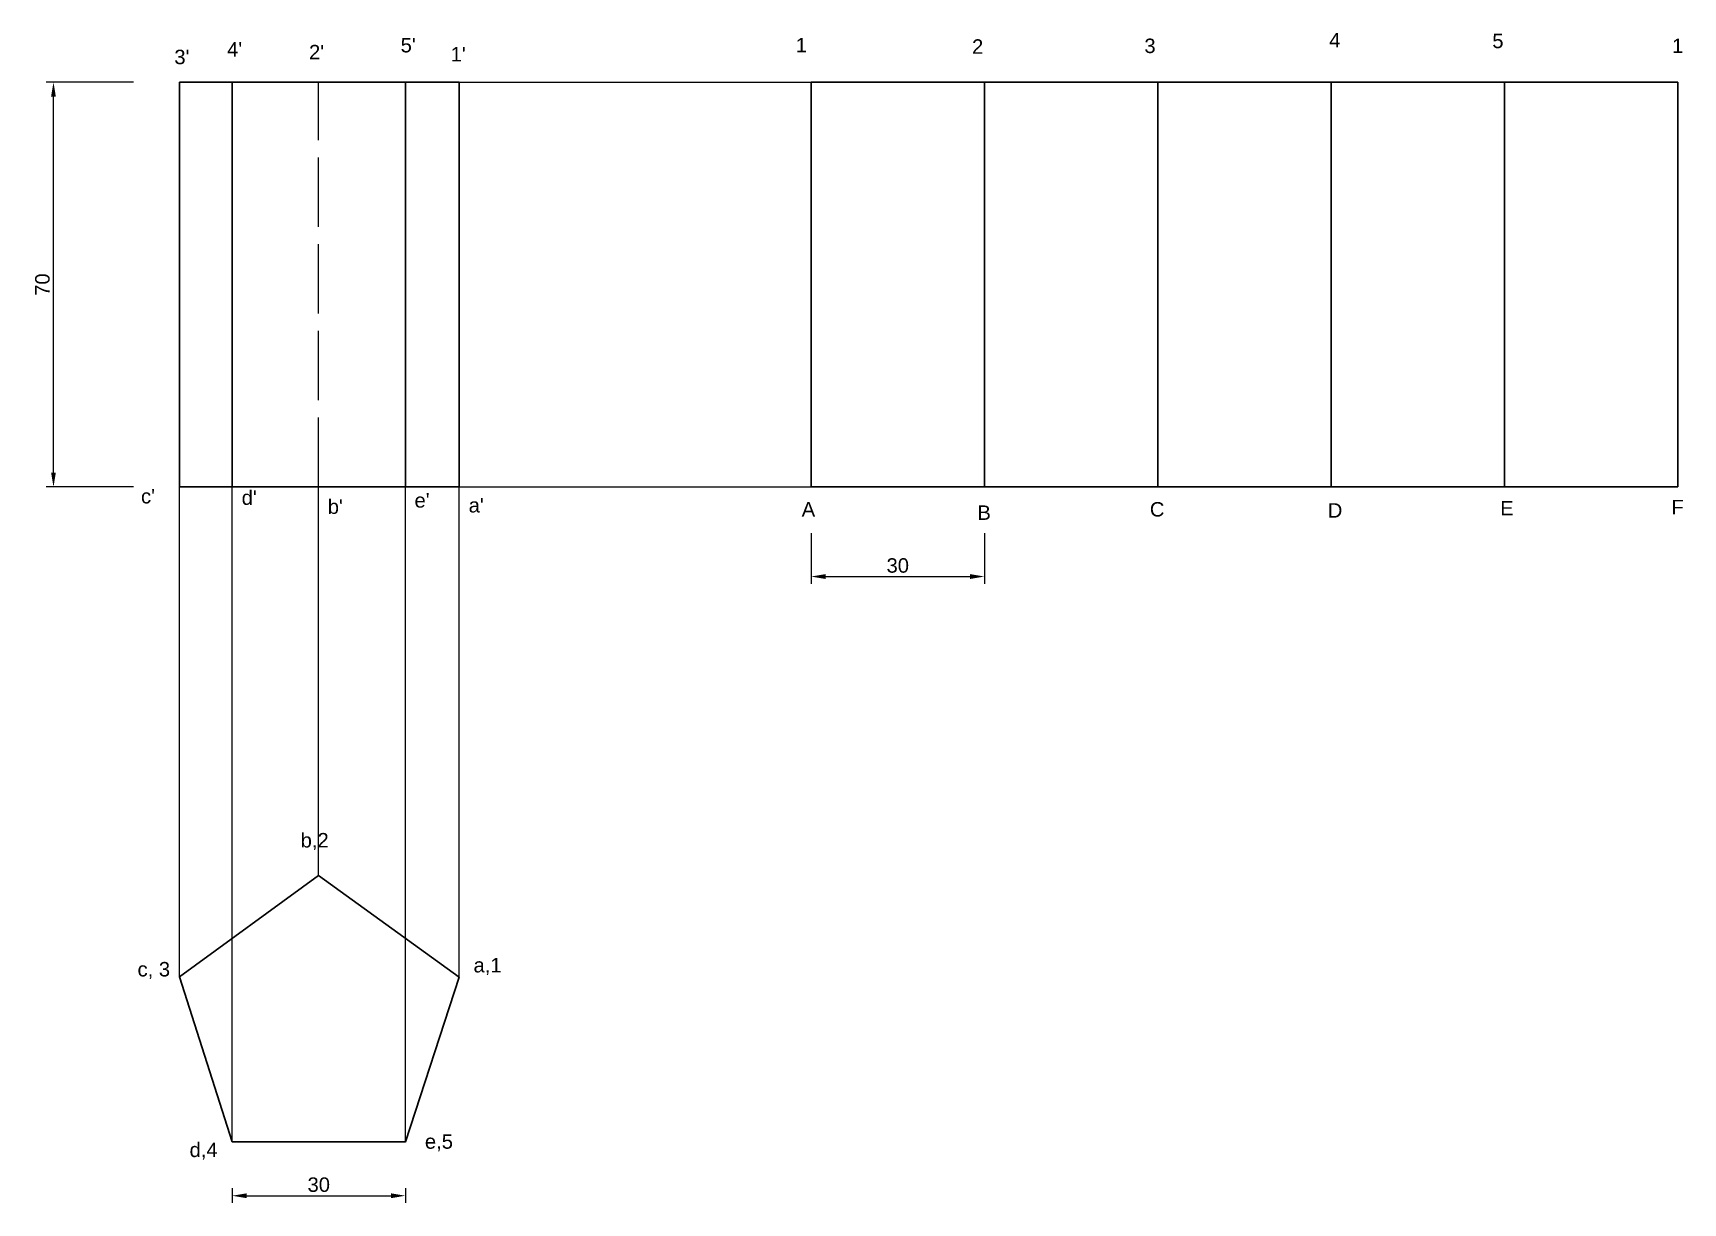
# Model space of a CAD drawing. Header units: millimetres. Extents: x 1714 to 3532, y 1612 to 3471.
# Drawn here: x 1713.7 to 1999.3, y 1612.5 to 1814.8 of the extents above; entities outside this region: 1.
import ezdxf

# ---------------------------------------------------------------- set-up
doc = ezdxf.new("R2010")
doc.units = ezdxf.units.MM
doc.linetypes.add('ACAD_ISO02W100', pattern=[15, 12, -3])
doc.styles.get("Standard").update_dxf_attribs({"font": 'arial.ttf'})
doc.dimstyles.new('ISO-25', dxfattribs={"dimtxt": 2.5, "dimasz": 2.5, "dimexe": 1.25, "dimexo": 8, "dimtad": 1, "dimtxsty": 'Standard', "dimcen": 2.5, "dimadec": 0, "dimazin": 0, "dimtfac": 1, "dimtmove": 0, "dimatfit": 3, "dimfxl": 1, "dimarcsym": 0})

# ---------------------------------------------------------------- blocks, each defined once
blk = doc.blocks.new('*D2')
at = {"color": 0, "lineweight": -2, "transparency": 16777216}
for p, q in [((1848.38, 1728.3), (1848.38, 1719.56)), ((1878.38, 1728.3), (1878.38, 1719.56)), ((1850.88, 1720.81), (1875.88, 1720.81))]:
    blk.add_line(p, q, dxfattribs=at)
at = {"color": 0, "lineweight": 25, "transparency": 16777216}
for points in [[(1850.88, 1721.23), (1850.88, 1720.39), (1848.38, 1720.81)], [(1875.88, 1721.23), (1875.88, 1720.39), (1878.38, 1720.81)]]:
    blk.add_solid(points, dxfattribs=at)
at = {"layer": 'Defpoints', "color": 0, "lineweight": 25, "transparency": 16777216}
for p in [(1848.38, 1736.3), (1878.38, 1736.3), (1878.38, 1720.81)]:
    blk.add_point(p, dxfattribs=at)
at = {"color": 0, "lineweight": 25, "transparency": 16777216, "insert": (1863.38, 1722.71), "char_height": 2.5, "attachment_point": 5}
blk.add_mtext('30', dxfattribs=at)
blk = doc.blocks.new('*D3')
at = {"color": 0, "lineweight": -2, "transparency": 16777216}
for p, q in [((1748.17, 1615.02), (1748.17, 1612.47)), ((1750.67, 1613.72), (1775.67, 1613.72)), ((1778.17, 1615.02), (1778.17, 1612.47))]:
    blk.add_line(p, q, dxfattribs=at)
at = {"color": 0, "lineweight": 25, "transparency": 16777216}
for points in [[(1750.67, 1614.13), (1750.67, 1613.3), (1748.17, 1613.72)], [(1775.67, 1614.13), (1775.67, 1613.3), (1778.17, 1613.72)]]:
    blk.add_solid(points, dxfattribs=at)
at = {"layer": 'Defpoints', "color": 0, "lineweight": 25, "transparency": 16777216}
for p in [(1748.17, 1623.02), (1778.17, 1623.02), (1778.17, 1613.72)]:
    blk.add_point(p, dxfattribs=at)
at = {"color": 0, "lineweight": 25, "transparency": 16777216, "insert": (1763.17, 1615.62), "char_height": 2.5, "attachment_point": 5}
blk.add_mtext('30', dxfattribs=at)
blk = doc.blocks.new('*D4')
at = {"color": 0, "lineweight": -2, "transparency": 16777216}
for p, q in [((1731.08, 1806.3), (1716.01, 1806.3)), ((1717.26, 1738.8), (1717.26, 1803.8)), ((1731.08, 1736.3), (1716.01, 1736.3))]:
    blk.add_line(p, q, dxfattribs=at)
at = {"color": 0, "lineweight": 25, "transparency": 16777216}
for points in [[(1716.84, 1803.8), (1717.67, 1803.8), (1717.26, 1806.3)], [(1716.84, 1738.8), (1717.67, 1738.8), (1717.26, 1736.3)]]:
    blk.add_solid(points, dxfattribs=at)
at = {"layer": 'Defpoints', "color": 0, "lineweight": 25, "transparency": 16777216}
for p in [(1717.26, 1806.3), (1739.08, 1806.3), (1739.08, 1736.3)]:
    blk.add_point(p, dxfattribs=at)
at = {"color": 0, "lineweight": 25, "transparency": 16777216, "insert": (1715.35, 1771.3), "char_height": 2.5, "attachment_point": 5, "rotation": 90}
blk.add_mtext('70', dxfattribs=at)

msp = doc.modelspace()

# ---------------------------------------------------------------- linework, layer by layer
at = {"lineweight": 30}
for p, q in [((1739.075, 1736.302), (1739.075, 1806.302)), ((1739.075, 1806.302), (1787.456, 1806.302)), ((1748.171, 1736.302), (1748.171, 1806.302)), ((1778.171, 1736.302), (1778.171, 1806.302)), ((1787.456, 1736.302), (1787.456, 1806.302)), ((1957.135, 1806.302), (1848.379, 1806.302)), ((1848.379, 1806.302), (1848.379, 1736.302)), ((1998.379, 1806.302), (1848.379, 1806.302)), ((1878.379, 1806.302), (1878.379, 1736.302)), ((1908.379, 1806.302), (1908.379, 1736.302)), ((1938.379, 1806.302), (1938.379, 1736.302)), ((1957.135, 1806.302), (1957.135, 1806.302)), ((1968.379, 1806.302), (1968.379, 1736.302)), ((1998.379, 1736.302), (1998.379, 1806.302)), ((1739.075, 1736.302), (1787.456, 1736.302)), ((1848.379, 1736.302), (1998.379, 1736.302)), ((1763.143, 1669.118), (1739.075, 1651.605)), ((1787.456, 1651.544), (1763.143, 1669.118)), ((1739.075, 1651.605), (1748.171, 1623.017)), ((1778.171, 1623.017), (1787.456, 1651.544)), ((1748.171, 1623.017), (1778.171, 1623.017))]:
    msp.add_line(p, q, dxfattribs=at)
at = {"lineweight": 25}
for p, q in [((1739.075, 1806.302), (1957.135, 1806.302)), ((1778.171, 1623.017), (1778.171, 1775.093)), ((1748.171, 1623.017), (1748.171, 1771.73)), ((1739.075, 1651.605), (1739.075, 1768.06)), ((1787.456, 1651.544), (1787.456, 1766.837)), ((1739.075, 1736.302), (1952.845, 1736.302)), ((1763.143, 1669.118), (1763.143, 1736.302)), ((1739.075, 1651.605), (1763.143, 1669.118)), ((1787.456, 1651.544), (1763.143, 1669.118)), ((1748.171, 1623.017), (1739.075, 1651.605)), ((1778.171, 1623.017), (1787.456, 1651.544)), ((1748.171, 1623.017), (1778.171, 1623.017))]:
    msp.add_line(p, q, dxfattribs=at)
at = {"linetype": 'ACAD_ISO02W100', "lineweight": 25}
msp.add_line((1763.143, 1736.302), (1763.143, 1806.302), dxfattribs=at)

# ---------------------------------------------------------------- texts
at = {"lineweight": 30}
for s, p in [("b'", (3529.455, 3468.345)), ("5'", (1777.344, 1811.466)), ('1', (1845.719, 1811.467)), ('2', (1876.234, 1811.227)), ('3', (1906.062, 1811.351)), ('4', (1938.043, 1812.316)), ('5', (1966.276, 1812.196)), ('1', (1997.392, 1811.356)), ("3'", (1738.179, 1809.425)), ("4'", (1747.31, 1810.746)), ("2'", (1761.486, 1810.265)), ("1'", (1785.994, 1809.905)), ("c'", (1732.41, 1733.452)), ("d'", (1749.831, 1733.212)), ("b'", (1764.728, 1731.651)), ("e'", (1779.745, 1732.732)), ("a'", (1789.116, 1731.891)), ('A', (1846.754, 1731.189)), ('C', (1907.007, 1731.189)), ('D', (1937.807, 1730.997)), ('E', (1967.644, 1731.381)), ('F', (1997.289, 1731.574)), ('B', (1877.169, 1730.612)), ('b,2', (1760.038, 1673.952)), ('c, 3', (1731.808, 1651.645)), ('a,1', (1789.953, 1652.342)), ('d,4', (1740.816, 1620.409)), ('e,5', (1781.543, 1621.849))]:
    msp.add_text(s, height=2.5, dxfattribs=at).set_placement(p)

# ---------------------------------------------------------------- dimensions: what is measured, and where the dimension line sits
at = {"lineweight": 25}
dim = msp.add_linear_dim(base=(1717.256, 1806.302), p1=(1739.075, 1736.302), p2=(1739.075, 1806.302), angle=90, dimstyle='ISO-25', dxfattribs=at)
dim.commit()
dim.dimension.update_dxf_attribs({"geometry": '*D4', "text_midpoint": (1715.355, 1771.302)})
for base, p1, p2, picture, middle in [((1878.379, 1720.809), (1848.379, 1736.302), (1878.379, 1736.302), '*D2', (1863.379, 1722.711)), ((1778.171, 1613.716), (1748.171, 1623.017), (1778.171, 1623.017), '*D3', (1763.171, 1615.618))]:
    dim = msp.add_linear_dim(base=base, p1=p1, p2=p2, dimstyle='ISO-25', dxfattribs=at)
    dim.commit()
    dim.dimension.update_dxf_attribs({"geometry": picture, "text_midpoint": middle})

doc.saveas('drawing.dxf')
